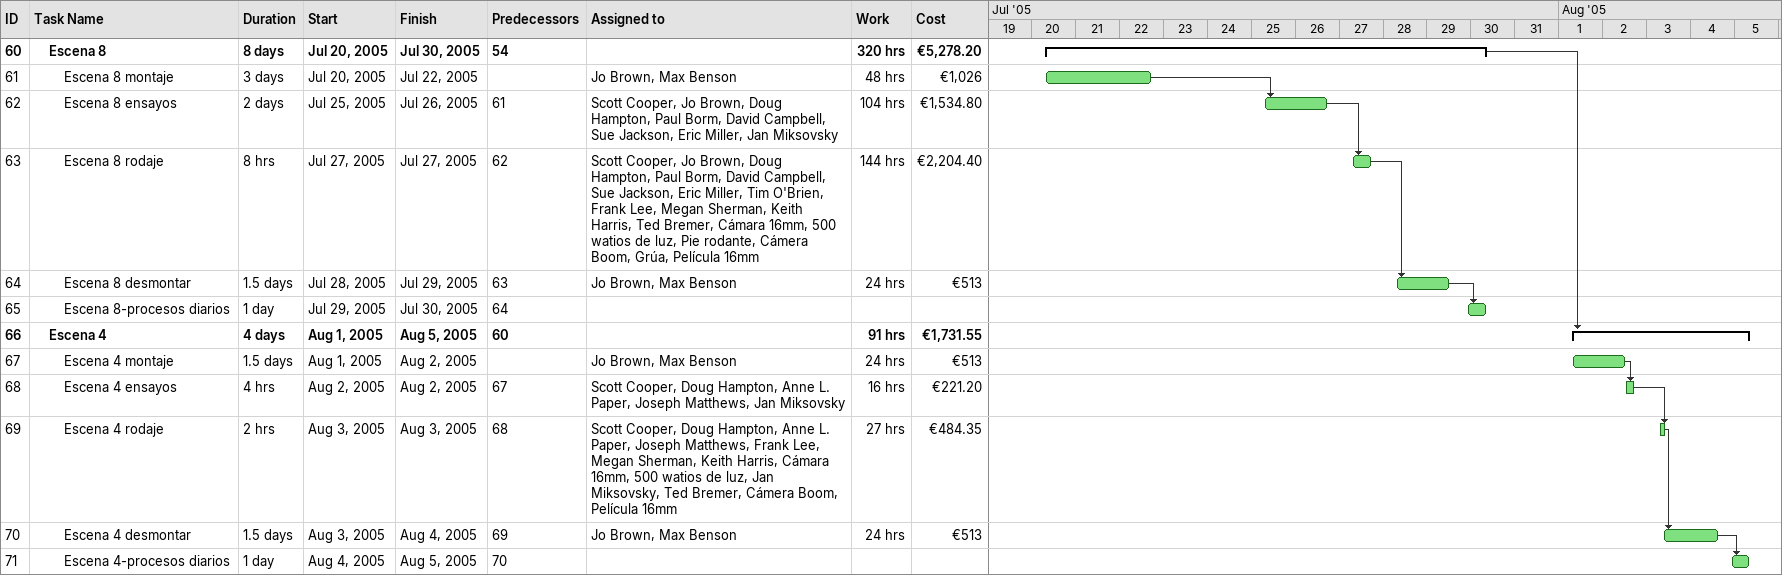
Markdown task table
| ID | Level | Task | Duration | Start | Finish | Predecessors | Resources | Work (h) | Cost (€) |
|---|---|---|---|---|---|---|---|---|---|
| 60 | 2 | **Escena 8** | 8d | 2005-07-20 | 2005-07-30 | 54 |  | 320 | 5278.20 |
| 61 | 3 | Escena 8 montaje | 3d | 2005-07-20 | 2005-07-22 |  | Jo Brown, Max Benson | 48 | 1026 |
| 62 | 3 | Escena 8 ensayos | 2d | 2005-07-25 | 2005-07-26 | 61 | Scott Cooper, Jo Brown, Doug Hampton, Paul Borm, David Campbell, Sue Jackson, Eric Miller, Jan Miksovsky | 104 | 1534.80 |
| 63 | 3 | Escena 8 rodaje | 8h | 2005-07-27 | 2005-07-27 | 62 | Scott Cooper, Jo Brown, Doug Hampton, Paul Borm, David Campbell, Sue Jackson, Eric Miller, Tim O'Brien, Frank Lee, Megan Sherman, Keith Harris, Ted Bremer, Cámara 16mm, 500 watios de luz, Pie rodante, Cámera Boom, Grúa, Película 16mm | 144 | 2204.40 |
| 64 | 3 | Escena 8 desmontar | 1.5d | 2005-07-28 | 2005-07-29 | 63 | Jo Brown, Max Benson | 24 | 513 |
| 65 | 3 | Escena 8-procesos diarios | 1d | 2005-07-29 | 2005-07-30 | 64 |  |  |  |
| 66 | 2 | **Escena 4** | 4d | 2005-08-01 | 2005-08-05 | 60 |  | 91 | 1731.55 |
| 67 | 3 | Escena 4 montaje | 1.5d | 2005-08-01 | 2005-08-02 |  | Jo Brown, Max Benson | 24 | 513 |
| 68 | 3 | Escena 4 ensayos | 4h | 2005-08-02 | 2005-08-02 | 67 | Scott Cooper, Doug Hampton, Anne L. Paper, Joseph Matthews, Jan Miksovsky | 16 | 221.20 |
| 69 | 3 | Escena 4 rodaje | 2h | 2005-08-03 | 2005-08-03 | 68 | Scott Cooper, Doug Hampton, Anne L. Paper, Joseph Matthews, Frank Lee, Megan Sherman, Keith Harris, Cámara 16mm, 500 watios de luz, Jan Miksovsky, Ted Bremer, Cámera Boom, Película 16mm | 27 | 484.35 |
| 70 | 3 | Escena 4 desmontar | 1.5d | 2005-08-03 | 2005-08-04 | 69 | Jo Brown, Max Benson | 24 | 513 |
| 71 | 3 | Escena 4-procesos diarios | 1d | 2005-08-04 | 2005-08-05 | 70 |  |  |  |
